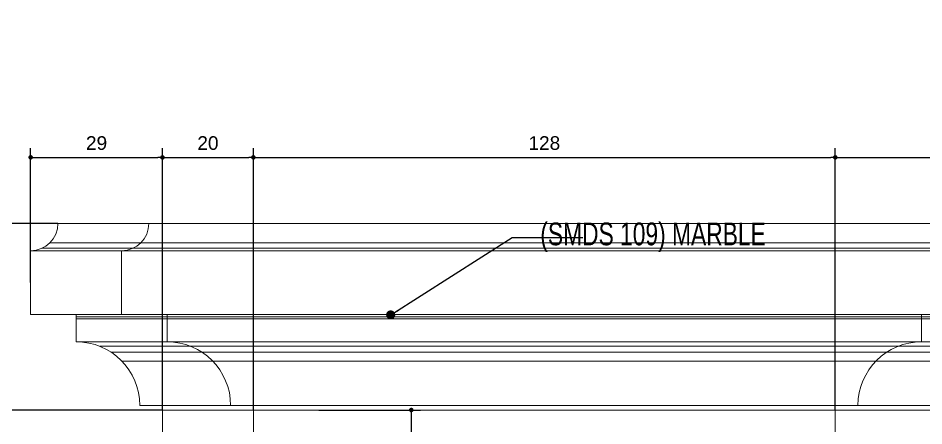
# Model space of a CAD drawing. Header units: inches. Extents: x 274057 to 444617, y 490067 to 635630.
# Drawn here: x 332291.1 to 332490.3, y 493172.3 to 493261.8 of the extents above; entities that cross this region are included whole.
import ezdxf

# ---------------------------------------------------------------- set-up
doc = ezdxf.new("R2010")
doc.units = ezdxf.units.IN
doc.header["$MEASUREMENT"] = 0
for name, color, linetype in [('CQ Grg Gypsum', 41, 'Continuous'), ('CQ PANEL DIMENSION', 1, 'Continuous'), ('CQ SPOT DETAIL DIMENSION', 9, 'Continuous'), ('CQ SPOT DETAILS', 40, 'Continuous'), ('CQ text label', 3, 'Continuous'), ('CQ_callout', 34, 'Continuous')]:
    doc.layers.add(name, color=color, linetype=linetype)
doc.layers.add('CQ Marble', color=6, linetype='Continuous', lineweight=0)
doc.styles.add('DIM 50', font='romans.shx', dxfattribs={"width": 0.75, "height": 100})
doc.styles.get("Standard").update_dxf_attribs({"font": 'arial.ttf'})
doc.dimstyles.new('CQ 2', dxfattribs={"dimscale": 0.02, "dimtxt": 150, "dimasz": 50, "dimexe": 100, "dimexo": 0, "dimgap": 80, "dimtad": 1, "dimdec": 0, "dimzin": 0, "dimdsep": 46, "dimtxsty": 'Standard', "dimblk": 'DOT', "dimcen": 100, "dimclrd": 1, "dimclre": 1, "dimclrt": 3, "dimadec": 0, "dimazin": 0, "dimtfac": 1, "dimtdec": 0, "dimtofl": 0, "dimtmove": 0, "dimatfit": 3, "dimfxl": 1, "dimtolj": 1, "dimtzin": 0, "dimlwd": -1, "dimarcsym": 0})
doc.dimstyles.get("Standard").update_dxf_attribs({"dimtxt": 0.18, "dimasz": 0.18, "dimexe": 0.18, "dimexo": 0.0625, "dimgap": 0.09, "dimtad": 0, "dimtih": 1, "dimtoh": 1, "dimdec": 4, "dimzin": 0, "dimdsep": 46, "dimtxsty": 'Standard', "dimcen": 0.09, "dimadec": 0, "dimazin": 0, "dimtfac": 1, "dimtdec": 4, "dimtofl": 0, "dimtmove": 0, "dimatfit": 3, "dimfxl": 1, "dimtolj": 1, "dimtzin": 0, "dimarcsym": 0})

# ---------------------------------------------------------------- blocks, each defined once
blk = doc.blocks.new('_Dot')
at = {"color": 0, "linetype": 'ByBlock', "lineweight": -2}
blk.add_line((-0.5, 0), (-1, 0), dxfattribs=at)
at = {"color": 0, "linetype": 'ByBlock', "const_width": 0.5}
blk.add_lwpolyline([(-0.25, 0, 1), (0.25, 0, 1)], format="xyb", close=True, dxfattribs=at)
blk = doc.blocks.new('*D1262')
at = {"layer": 'CQ SPOT DETAIL DIMENSION', "color": 1, "lineweight": -2, "transparency": 16777216}
for p, q in [((332293.81, 493203.74), (332293.81, 493233.25)), ((332322.81, 493175.74), (332322.81, 493233.25))]:
    blk.add_line(p, q, dxfattribs=at)
at = {"layer": 'CQ SPOT DETAIL DIMENSION', "color": 1, "transparency": 16777216}
blk.add_line((332294.81, 493231.25), (332321.81, 493231.25), dxfattribs=at)
at = {"layer": 'Defpoints', "color": 0, "transparency": 16777216}
for p in [(332322.81, 493231.25), (332293.81, 493203.74, -0.03), (332322.81, 493175.74, -0.03)]:
    blk.add_point(p, dxfattribs=at)
at = {"layer": 'CQ SPOT DETAIL DIMENSION', "color": 1, "transparency": 16777216, "rotation": 180}
blk.add_blockref('_Dot', (332293.81, 493231.25), dxfattribs=at)
at = {"layer": 'CQ SPOT DETAIL DIMENSION', "color": 1, "transparency": 16777216}
blk.add_blockref('_Dot', (332322.81, 493231.25), dxfattribs=at)
at = {"layer": 'CQ SPOT DETAIL DIMENSION', "color": 3, "transparency": 16777216, "insert": (332308.31, 493234.38), "char_height": 3, "attachment_point": 5}
blk.add_mtext('\\A1;29', dxfattribs=at)
blk = doc.blocks.new('*D1263')
at = {"layer": 'CQ SPOT DETAIL DIMENSION', "color": 1, "lineweight": -2, "transparency": 16777216}
for p, q in [((332322.81, 493175.74), (332322.81, 493233.25)), ((332342.81, 493175.74), (332342.81, 493233.25))]:
    blk.add_line(p, q, dxfattribs=at)
at = {"layer": 'CQ SPOT DETAIL DIMENSION', "color": 1, "transparency": 16777216}
blk.add_line((332323.81, 493231.25), (332341.81, 493231.25), dxfattribs=at)
at = {"layer": 'Defpoints', "color": 0, "transparency": 16777216}
for p in [(332342.81, 493231.25), (332322.81, 493175.74, -0.03), (332342.81, 493175.74, -0.03)]:
    blk.add_point(p, dxfattribs=at)
at = {"layer": 'CQ SPOT DETAIL DIMENSION', "color": 1, "transparency": 16777216, "rotation": 180}
blk.add_blockref('_Dot', (332322.81, 493231.25), dxfattribs=at)
at = {"layer": 'CQ SPOT DETAIL DIMENSION', "color": 1, "transparency": 16777216}
blk.add_blockref('_Dot', (332342.81, 493231.25), dxfattribs=at)
at = {"layer": 'CQ SPOT DETAIL DIMENSION', "color": 3, "transparency": 16777216, "insert": (332332.81, 493234.38), "char_height": 3, "attachment_point": 5}
blk.add_mtext('\\A1;20', dxfattribs=at)
blk = doc.blocks.new('*D1264')
at = {"layer": 'CQ PANEL DIMENSION', "color": 1, "lineweight": -2, "transparency": 16777216}
for p, q in [((332342.81, 493175.74), (332342.81, 493233.25)), ((332470.81, 493175.74), (332470.81, 493233.25))]:
    blk.add_line(p, q, dxfattribs=at)
at = {"layer": 'CQ PANEL DIMENSION', "color": 1, "transparency": 16777216}
blk.add_line((332343.81, 493231.25), (332469.81, 493231.25), dxfattribs=at)
at = {"layer": 'Defpoints', "color": 0, "transparency": 16777216}
for p in [(332470.81, 493231.25), (332342.81, 493175.74, -0.03), (332470.81, 493175.74, -0.03)]:
    blk.add_point(p, dxfattribs=at)
at = {"layer": 'CQ PANEL DIMENSION', "color": 1, "transparency": 16777216, "rotation": 180}
blk.add_blockref('_Dot', (332342.81, 493231.25), dxfattribs=at)
at = {"layer": 'CQ PANEL DIMENSION', "color": 1, "transparency": 16777216}
blk.add_blockref('_Dot', (332470.81, 493231.25), dxfattribs=at)
at = {"layer": 'CQ PANEL DIMENSION', "color": 3, "transparency": 16777216, "insert": (332406.81, 493234.38), "char_height": 3, "attachment_point": 5}
blk.add_mtext('\\A1;128', dxfattribs=at)
blk = doc.blocks.new('*D1265')
at = {"layer": 'CQ PANEL DIMENSION', "color": 1, "lineweight": -2, "transparency": 16777216}
for p, q in [((332470.81, 493175.74), (332470.81, 493233.25)), ((333686.81, 493175.74), (333686.81, 493233.25))]:
    blk.add_line(p, q, dxfattribs=at)
at = {"layer": 'CQ PANEL DIMENSION', "color": 1, "transparency": 16777216}
blk.add_line((332471.81, 493231.25), (333685.81, 493231.25), dxfattribs=at)
at = {"layer": 'Defpoints', "color": 0, "transparency": 16777216}
for p in [(333686.81, 493231.25), (332470.81, 493175.74, -0.03), (333686.81, 493175.74, -0.03)]:
    blk.add_point(p, dxfattribs=at)
at = {"layer": 'CQ PANEL DIMENSION', "color": 1, "transparency": 16777216, "rotation": 180}
blk.add_blockref('_Dot', (332470.81, 493231.25), dxfattribs=at)
at = {"layer": 'CQ PANEL DIMENSION', "color": 1, "transparency": 16777216}
blk.add_blockref('_Dot', (333686.81, 493231.25), dxfattribs=at)
at = {"layer": 'CQ PANEL DIMENSION', "color": 3, "transparency": 16777216, "insert": (333078.81, 493234.38), "char_height": 3, "attachment_point": 5}
blk.add_mtext('\\A1;1216', dxfattribs=at)
blk = doc.blocks.new('*D1269')
at = {"layer": 'CQ PANEL DIMENSION', "color": 1, "lineweight": -2, "transparency": 16777216}
for p, q in [((332299.8, 493216.74), (332282.62, 493216.74)), ((332322.81, 493175.74), (332282.62, 493175.74))]:
    blk.add_line(p, q, dxfattribs=at)
at = {"layer": 'CQ PANEL DIMENSION', "color": 1, "transparency": 16777216}
blk.add_line((332284.62, 493215.74), (332284.62, 493176.74), dxfattribs=at)
at = {"layer": 'Defpoints', "color": 0, "transparency": 16777216}
for p in [(332299.8, 493216.74, -0.03), (332284.62, 493175.74), (332322.81, 493175.74)]:
    blk.add_point(p, dxfattribs=at)
at = {"layer": 'CQ PANEL DIMENSION', "color": 1, "transparency": 16777216}
for p, rotation in [((332284.62, 493216.74), 90), ((332284.62, 493175.74), 270)]:
    blk.add_blockref('_Dot', p, dxfattribs=dict(at, rotation=rotation))
at = {"layer": 'CQ PANEL DIMENSION', "color": 3, "transparency": 16777216, "insert": (332281.52, 493196.24), "char_height": 3, "attachment_point": 5, "rotation": 90}
blk.add_mtext('\\A1;41', dxfattribs=at)
blk = doc.blocks.new('*D1270')
at = {"layer": 'CQ PANEL DIMENSION', "color": 1, "lineweight": -2, "transparency": 16777216}
for p, q in [((332322.81, 493175.74), (332282.62, 493175.74)), ((332322.81, 493045.74), (332282.62, 493045.74))]:
    blk.add_line(p, q, dxfattribs=at)
at = {"layer": 'CQ PANEL DIMENSION', "color": 1, "transparency": 16777216}
blk.add_line((332284.62, 493174.74), (332284.62, 493046.74), dxfattribs=at)
at = {"layer": 'Defpoints', "color": 0, "transparency": 16777216}
for p in [(332322.81, 493175.74), (332284.62, 493045.74), (332322.81, 493045.74, -0.03)]:
    blk.add_point(p, dxfattribs=at)
at = {"layer": 'CQ PANEL DIMENSION', "color": 1, "transparency": 16777216}
for p, rotation in [((332284.62, 493175.74), 90), ((332284.62, 493045.74), 270)]:
    blk.add_blockref('_Dot', p, dxfattribs=dict(at, rotation=rotation))
at = {"layer": 'CQ PANEL DIMENSION', "color": 3, "transparency": 16777216, "insert": (332281.49, 493110.74), "char_height": 3, "attachment_point": 5, "rotation": 90}
blk.add_mtext('\\A1;130', dxfattribs=at)
blk = doc.blocks.new('*D1233')
at = {"layer": 'CQ SPOT DETAIL DIMENSION', "color": 1, "lineweight": -2, "transparency": 16777216}
for p, q in [((332357.18, 493175.74), (332379.54, 493175.74)), ((332359.81, 493157.74), (332379.54, 493157.74))]:
    blk.add_line(p, q, dxfattribs=at)
at = {"layer": 'CQ SPOT DETAIL DIMENSION', "color": 1, "transparency": 16777216}
blk.add_line((332377.54, 493174.74), (332377.54, 493158.74), dxfattribs=at)
at = {"layer": 'Defpoints', "color": 0, "transparency": 16777216}
for p in [(332357.18, 493175.74, -0.03), (332359.81, 493157.74), (332377.54, 493157.74)]:
    blk.add_point(p, dxfattribs=at)
at = {"layer": 'CQ SPOT DETAIL DIMENSION', "color": 1, "transparency": 16777216}
for p, rotation in [((332377.54, 493175.74), 90), ((332377.54, 493157.74), 270)]:
    blk.add_blockref('_Dot', p, dxfattribs=dict(at, rotation=rotation))
at = {"layer": 'CQ SPOT DETAIL DIMENSION', "color": 3, "transparency": 16777216, "insert": (332374.41, 493166.74), "char_height": 3, "attachment_point": 5, "rotation": 90}
blk.add_mtext('\\A1;18', dxfattribs=at)
blk = doc.blocks.new('fireplace')
at = {"layer": 'CQ Marble', "lineweight": 0}
for p, q in [((374158.23, 531107.56), (375716.23, 531107.56)), ((374154.71, 531102.1), (374937.23, 531102.1)), ((374156.43, 531103.28), (374937.23, 531103.28)), ((374152.23, 531101.56), (374152.23, 531087.56)), ((374152.23, 531101.56), (374937.23, 531101.56)), ((374172.23, 531101.56), (374172.23, 531087.56)), ((374152.23, 531087.56), (374937.23, 531087.56)), ((374162.23, 531087.56), (374162.23, 531081.56)), ((374162.23, 531087.06), (374937.23, 531087.06)), ((374162.23, 531086.56), (374937.23, 531086.56)), ((374182.23, 531087.56), (374182.23, 531081.56)), ((374348.23, 531087.56), (374348.23, 531081.56)), ((374162.23, 531081.56), (374937.23, 531081.56)), ((374167.42, 531080.56), (374937.23, 531080.56)), ((374169.87, 531079.29), (374937.23, 531079.29)), ((374172.3, 531077.29), (374937.23, 531077.29)), ((374176.23, 531067.56), (374937.23, 531067.56)), ((374181.23, 531066.56), (374181.23, 530936.56)), ((374181.23, 531066.56), (374937.23, 531066.56)), ((374201.23, 531066.56), (374201.23, 530936.56)), ((374329.23, 531066.56), (374329.23, 530936.56))]:
    blk.add_line(p, q, dxfattribs=at)
for centre, radius, start, end in [((374152.23, 531107.56), 6, 270, 0), ((374172.23, 531107.56), 6, 270, 0), ((374162.23, 531067.56), 14, 0, 90), ((374182.23, 531067.56), 14, 0, 90), ((374348.23, 531067.56), 14, 90, 180)]:
    blk.add_arc(centre, radius, start, end, dxfattribs=at)
blk = doc.blocks.new('FF-15 Cabinet elev B rev')
at = {"layer": 'CQ PANEL DIMENSION'}
blk.add_blockref('fireplace', (-369985.03, -529567.35, 0.02), dxfattribs=at)

msp = doc.modelspace()

# ---------------------------------------------------------------- block references
at = {"layer": 'CQ Grg Gypsum'}
msp.add_blockref('FF-15 Cabinet elev B rev', (328126.61, 491676.53, 0.02), dxfattribs=at)

# ---------------------------------------------------------------- texts
at = {"layer": 'CQ text label', "ltscale": 500, "insert": (331521.83, 493216.93, 0.03), "char_height": 5, "width": 933.6961, "attachment_point": 1, "style": 'DIM 50'}
msp.add_mtext('\\pxqr;{\\fCityBlueprint|b0|i0|c2|p2;(SMDS 109) MARBLE}', dxfattribs=at)

# ---------------------------------------------------------------- dimensions: what is measured, and where the dimension line sits
at = {"layer": 'CQ PANEL DIMENSION'}
for base, p1, p2, picture, middle in [((332470.81, 493231.25, 0.03), (332342.81, 493175.74, 0), (332470.81, 493175.74, 0), '*D1264', (332406.81, 493234.38, 0.03)), ((333686.81, 493231.25, 0.03), (332470.81, 493175.74, 0), (333686.81, 493175.74, 0), '*D1265', (333078.81, 493234.38, 0.03))]:
    dim = msp.add_linear_dim(base=base, p1=p1, p2=p2, dimstyle='CQ 2', override={"dimtmove": 1}, dxfattribs=at)
    dim.commit()
    dim.dimension.update_dxf_attribs({"geometry": picture, "text_midpoint": middle})
dim = msp.add_linear_dim(base=(332284.62, 493175.74, 0.03), p1=(332299.8, 493216.74, 0), p2=(332322.81, 493175.74, 0.03), angle=90, dimstyle='CQ 2', dxfattribs=at)
dim.commit()
dim.dimension.update_dxf_attribs({"geometry": '*D1269', "text_midpoint": (332281.52, 493196.24, 0.03)})
dim = msp.add_linear_dim(base=(332284.62, 493045.74, 0.03), p1=(332322.81, 493175.74, 0.03), p2=(332322.81, 493045.74, 0), angle=90, dimstyle='CQ 2', override={"dimtmove": 1}, dxfattribs=at)
dim.commit()
dim.dimension.update_dxf_attribs({"geometry": '*D1270', "text_midpoint": (332281.49, 493110.74, 0.03)})
at = {"layer": 'CQ SPOT DETAIL DIMENSION'}
dim = msp.add_linear_dim(base=(332322.81, 493231.25, 0.03), p1=(332293.81, 493203.74, 0), p2=(332322.81, 493175.74, 0), dimstyle='CQ 2', dxfattribs=at)
dim.commit()
dim.dimension.update_dxf_attribs({"geometry": '*D1262', "text_midpoint": (332308.31, 493234.38, 0.03)})
dim = msp.add_linear_dim(base=(332342.81, 493231.25, 0.03), p1=(332322.81, 493175.74, 0), p2=(332342.81, 493175.74, 0), dimstyle='CQ 2', override={"dimtmove": 1}, dxfattribs=at)
dim.commit()
dim.dimension.update_dxf_attribs({"geometry": '*D1263', "text_midpoint": (332332.81, 493234.38, 0.03)})
dim = msp.add_linear_dim(base=(332377.54, 493157.74, 0.03), p1=(332357.18, 493175.74, 0), p2=(332359.81, 493157.74, 0.03), angle=90, dimstyle='CQ 2', dxfattribs=at)
dim.commit()
dim.dimension.update_dxf_attribs({"geometry": '*D1233', "text_midpoint": (332374.41, 493166.74, 0.03)})

# ---------------------------------------------------------------- leaders
at = {"layer": 'CQ SPOT DETAILS', "color": 1}
msp.add_leader([(332373.01, 493196.64, 0.03), (332399.72, 493213.68, 0.03), (332415.26, 493213.68, 0.03)], dimstyle='Standard', override={"dimasz": 2, "dimldrblk": 'Dot', "dimfxl": 0.1, "dimarcsym": 2}, dxfattribs=at)
at = {"layer": 'CQ_callout'}
msp.add_leader([(332714.21, 493165.17), (330596.51, 494363.28), (329268, 494363.28)], dimstyle='Standard', override={"dimasz": 10, "dimldrblk": 'Dot', "dimfxl": 0.1, "dimarcsym": 2}, dxfattribs=at)

doc.saveas('drawing.dxf')
